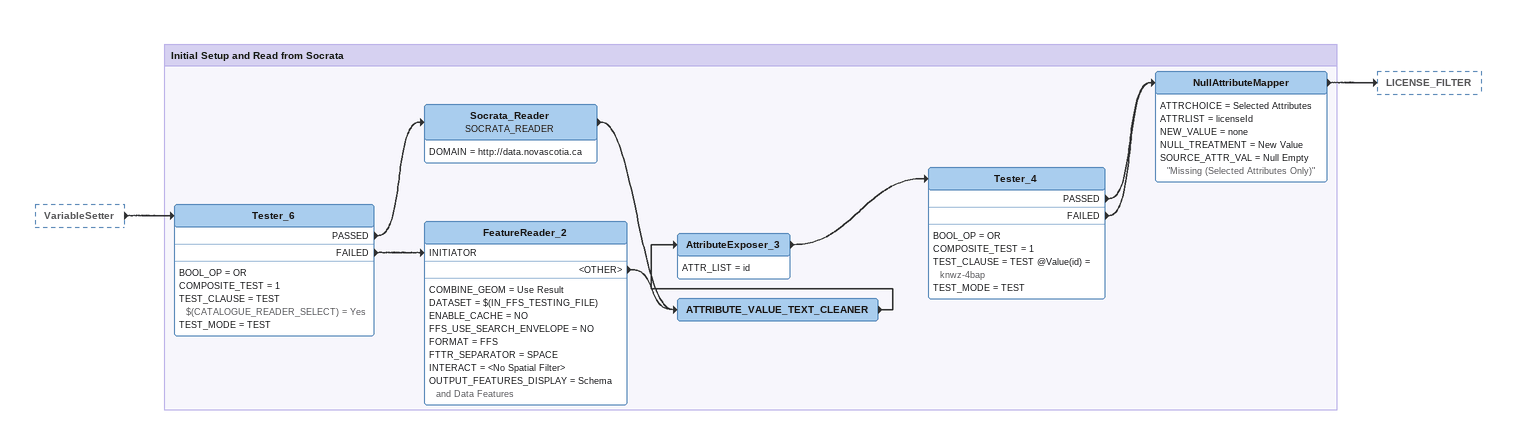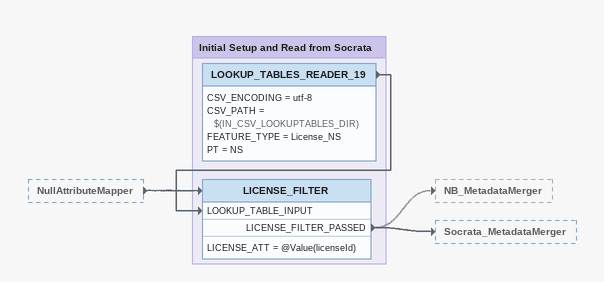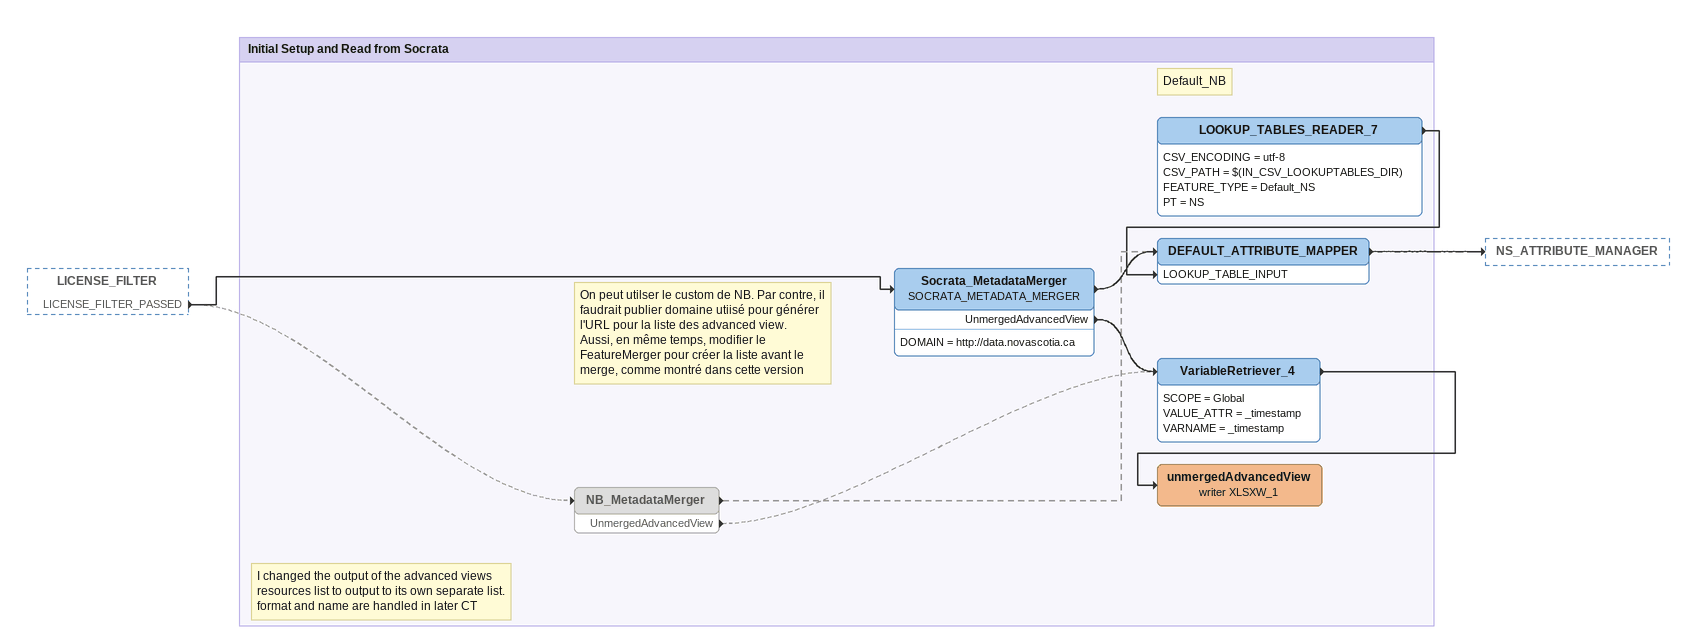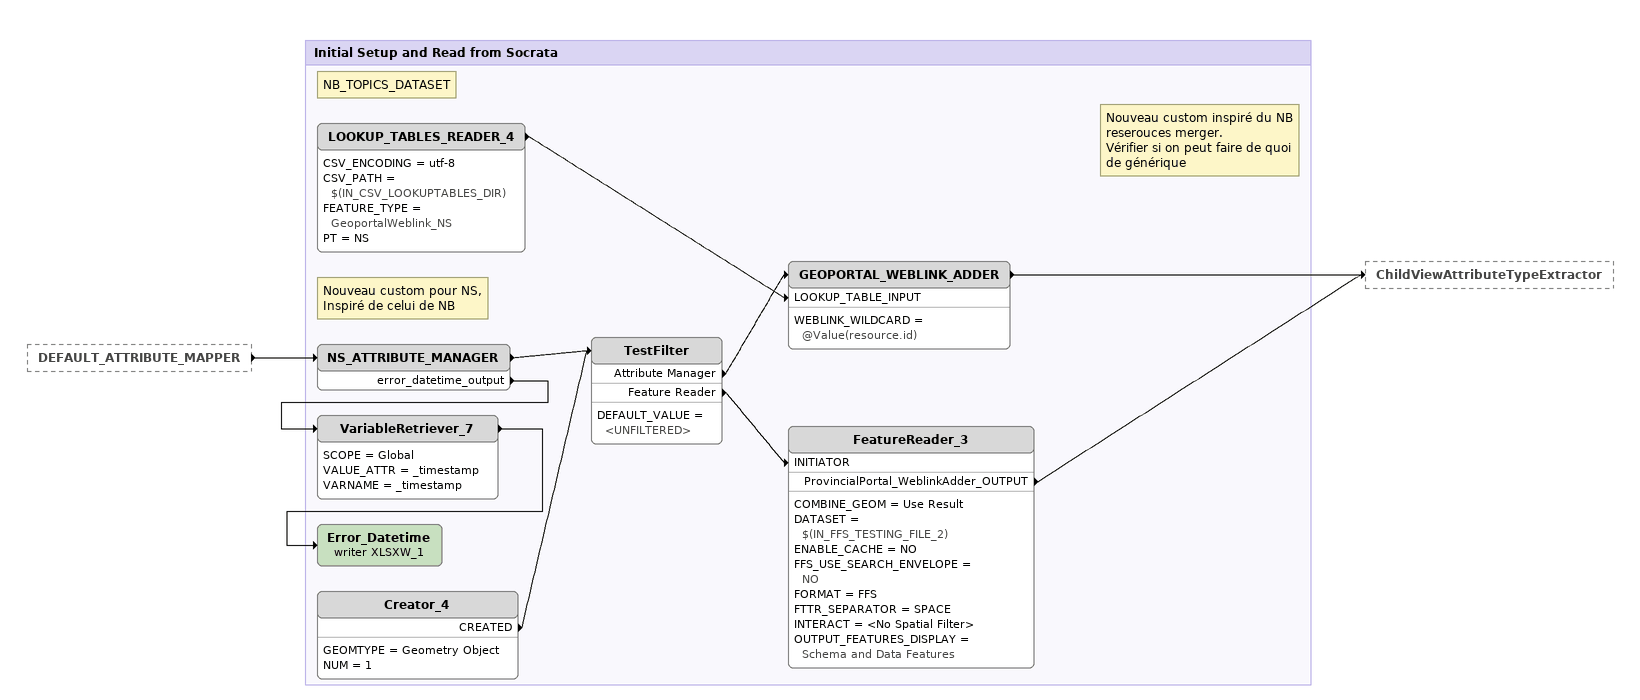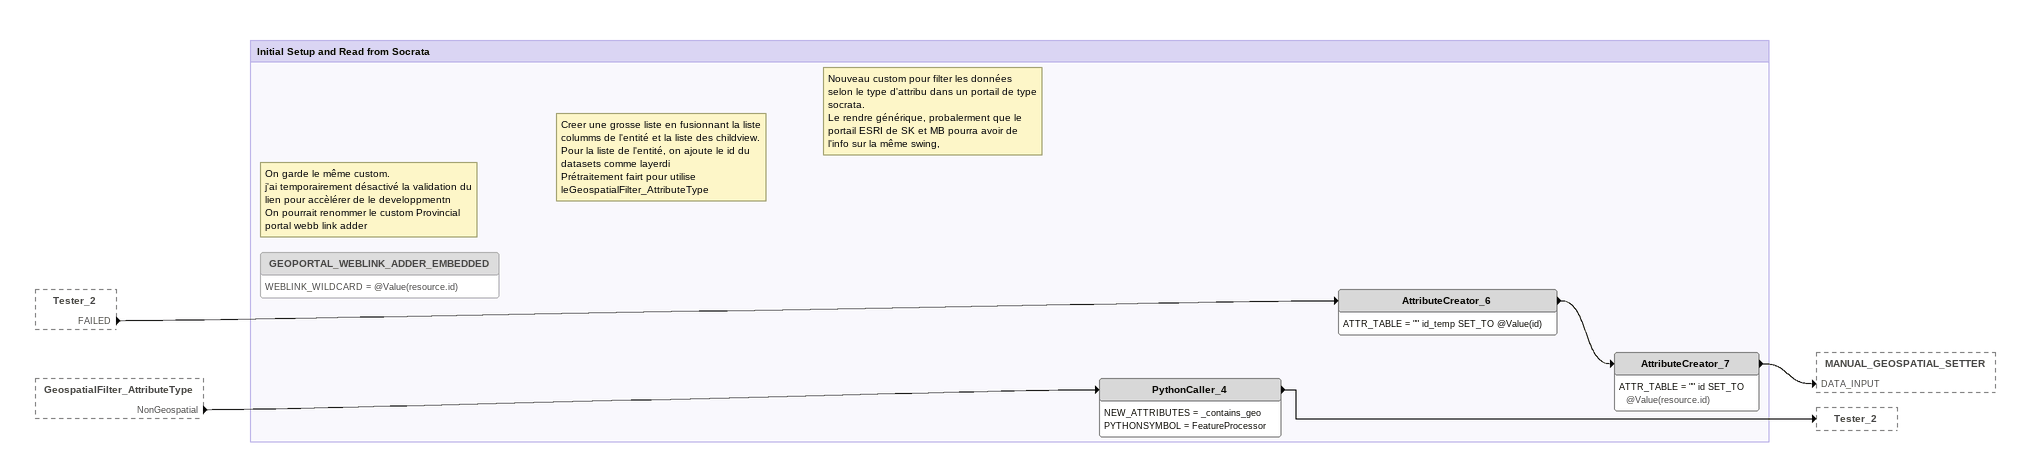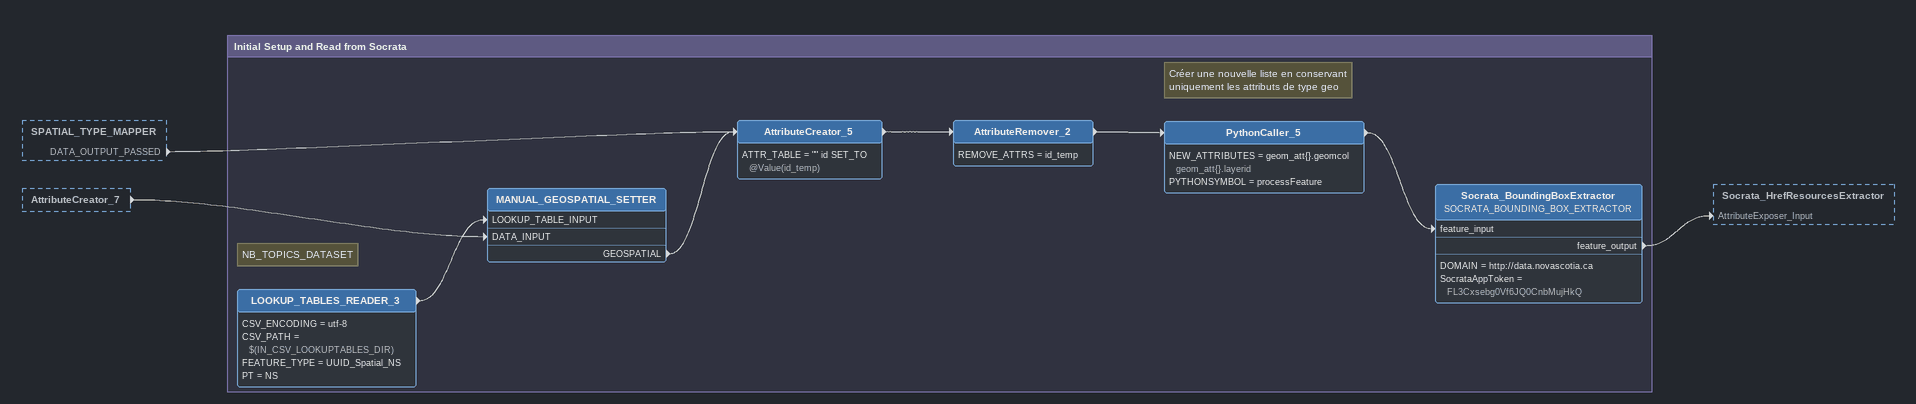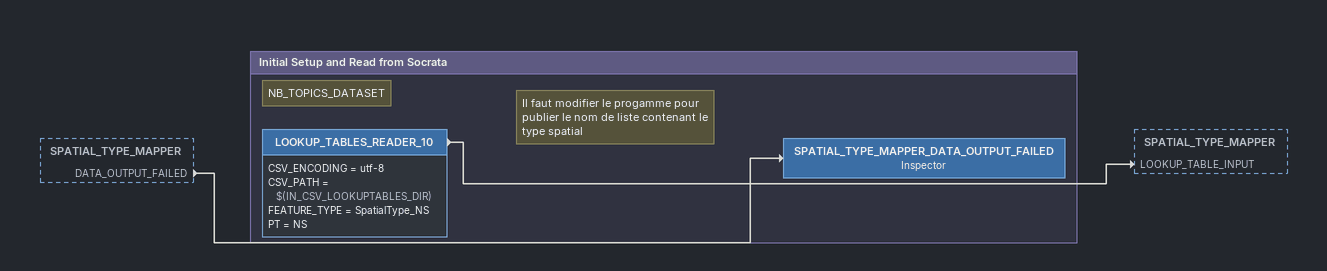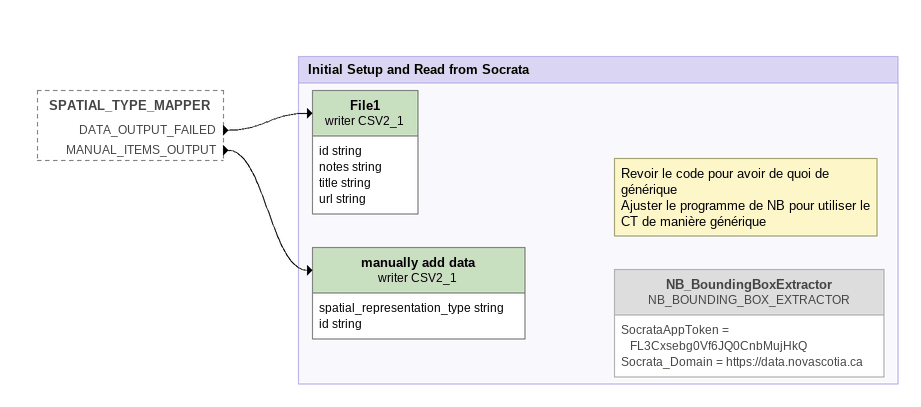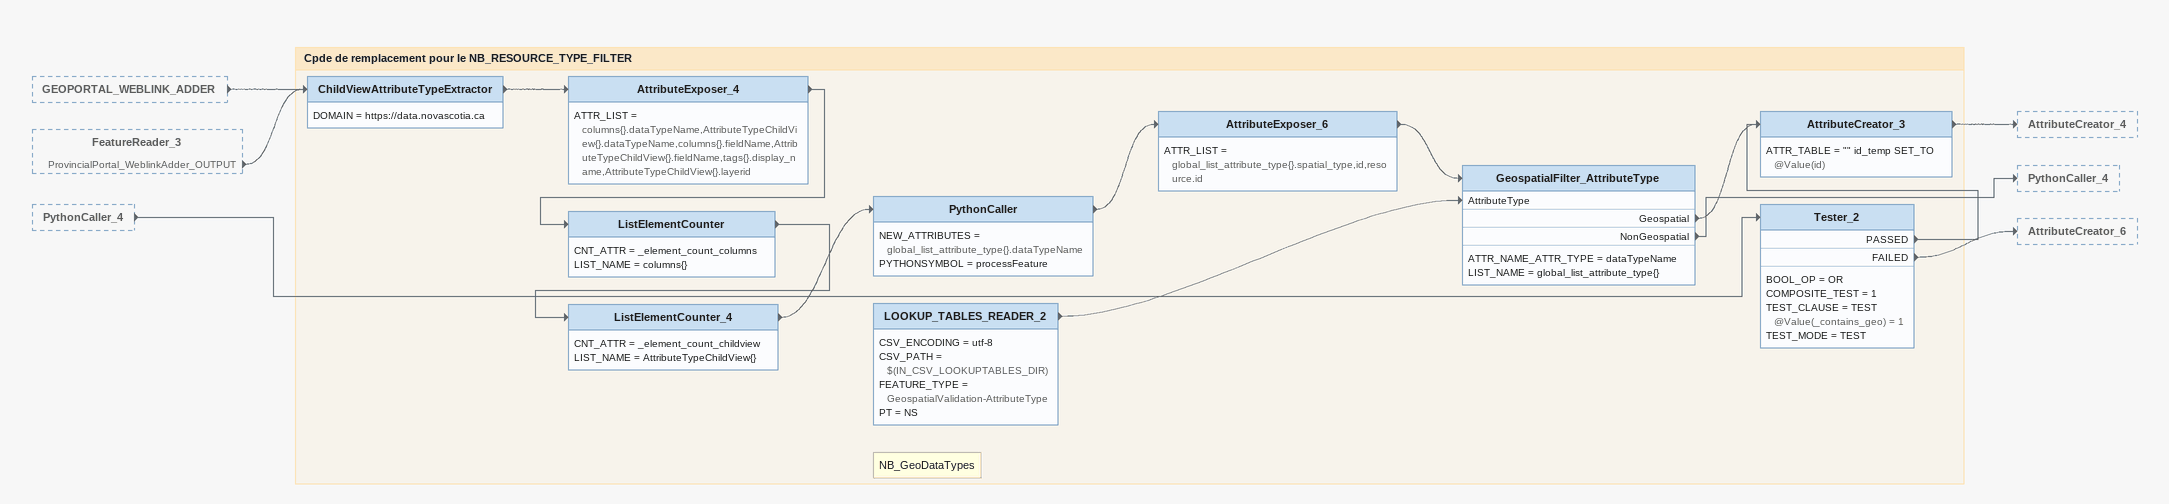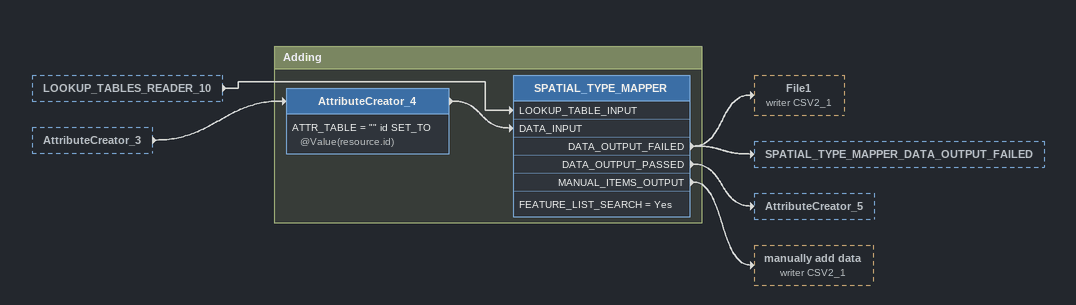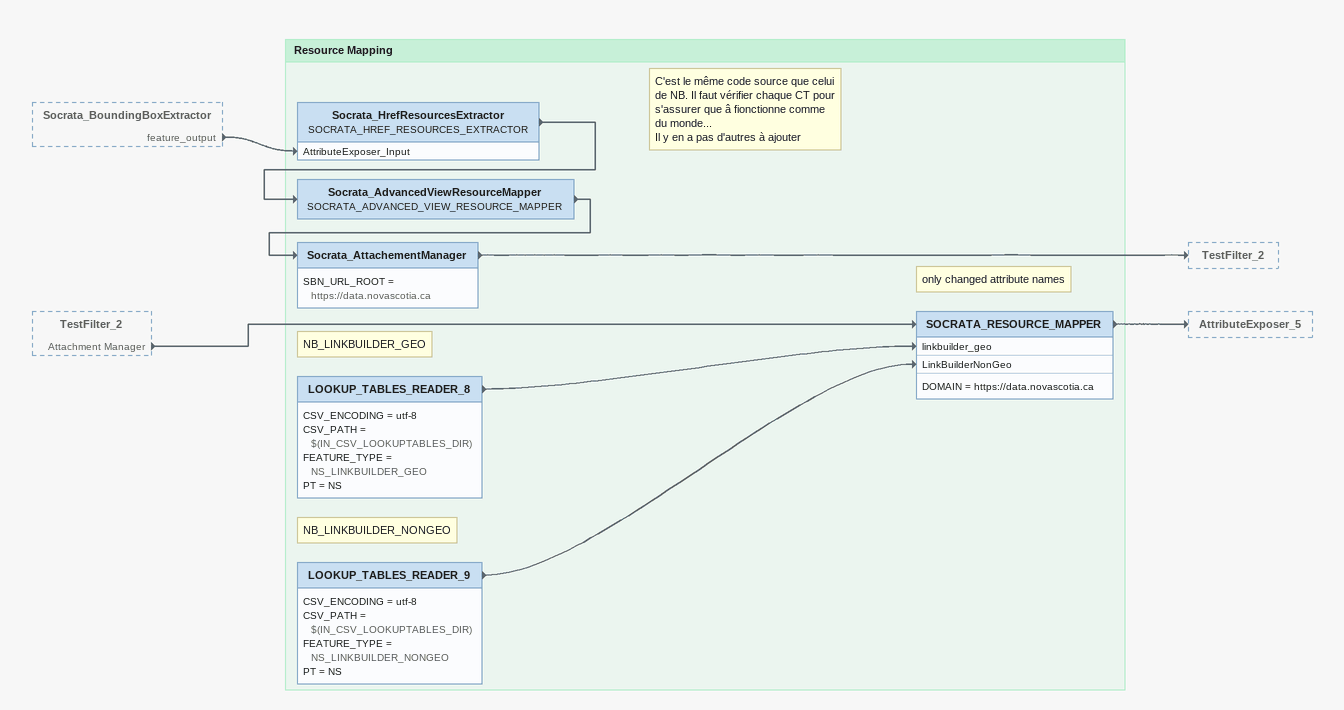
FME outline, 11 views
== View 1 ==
VariableSetter [outside]
    -> Tester_6

Bookmark: Initial Setup and Read from Socrata
Tester_6
    BOOL_OP = OR
    COMPOSITE_TEST = 1
    TEST_CLAUSE = TEST $(CATALOGUE_READER_SELECT) = Yes
    TEST_MODE = TEST
    PASSED -> Socrata_Reader
    FAILED -> FeatureReader_2 [INITIATOR]
Socrata_Reader: SOCRATA_READER
    DOMAIN = http://data.novascotia.ca
    -> ATTRIBUTE_VALUE_TEXT_CLEANER
FeatureReader_2
    COMBINE_GEOM = Use Result
    DATASET = $(IN_FFS_TESTING_FILE)
    ENABLE_CACHE = NO
    FFS_USE_SEARCH_ENVELOPE = NO
    FORMAT = FFS
    FTTR_SEPARATOR = SPACE
    INTERACT = <No Spatial Filter>
    OUTPUT_FEATURES_DISPLAY = Schema and Data Features
    <OTHER> -> ATTRIBUTE_VALUE_TEXT_CLEANER
ATTRIBUTE_VALUE_TEXT_CLEANER
    -> AttributeExposer_3
AttributeExposer_3
    ATTR_LIST = id
    -> Tester_4
Tester_4
    BOOL_OP = OR
    COMPOSITE_TEST = 1
    TEST_CLAUSE = TEST @Value(id) = knwz-4bap
    TEST_MODE = TEST
    PASSED -> NullAttributeMapper
    FAILED -> NullAttributeMapper
NullAttributeMapper
    ATTRCHOICE = Selected Attributes
    ATTRLIST = licenseId
    NEW_VALUE = none
    NULL_TREATMENT = New Value
    SOURCE_ATTR_VAL = Null Empty "Missing (Selected Attributes Only)"
    -> LICENSE_FILTER

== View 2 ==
NullAttributeMapper [outside]
    -> LICENSE_FILTER

Bookmark: Initial Setup and Read from Socrata
LOOKUP_TABLES_READER_19
    CSV_ENCODING = utf-8
    CSV_PATH = $(IN_CSV_LOOKUPTABLES_DIR)
    FEATURE_TYPE = License_NS
    PT = NS
    -> LICENSE_FILTER [LOOKUP_TABLE_INPUT]
LICENSE_FILTER
    LICENSE_ATT = @Value(licenseId)
    LICENSE_FILTER_PASSED -> NB_MetadataMerger [off]
    LICENSE_FILTER_PASSED -> Socrata_MetadataMerger

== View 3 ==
LICENSE_FILTER [outside]
    LICENSE_FILTER_PASSED -> NB_MetadataMerger [off]
    LICENSE_FILTER_PASSED -> Socrata_MetadataMerger

Bookmark: Initial Setup and Read from Socrata
Socrata_MetadataMerger: SOCRATA_METADATA_MERGER
    DOMAIN = http://data.novascotia.ca
    -> DEFAULT_ATTRIBUTE_MAPPER
    UnmergedAdvancedView -> VariableRetriever_4
Note: I changed the output of the advanced views resources list to output to its own separate list. format and name are handled in later CT
Note: On peut utilser le custom de NB. Par contre, il faudrait publier domaine utiisé pour générer l'URL pour la liste des advanced view. / Aussi, en même temps, modifier le FeatureMerger pour créer la liste avant le merge, comme montré dans cette version
NB_MetadataMerger [off]
    -> DEFAULT_ATTRIBUTE_MAPPER [off]
    UnmergedAdvancedView -> VariableRetriever_4 [off]
VariableRetriever_4
    SCOPE = Global
    VALUE_ATTR = _timestamp
    VARNAME = _timestamp
    -> unmergedAdvancedView (writer XLSXW_1)
unmergedAdvancedView (writer XLSXW_1)
Note: Default_NB
LOOKUP_TABLES_READER_7
    CSV_ENCODING = utf-8
    CSV_PATH = $(IN_CSV_LOOKUPTABLES_DIR)
    FEATURE_TYPE = Default_NS
    PT = NS
    -> DEFAULT_ATTRIBUTE_MAPPER [LOOKUP_TABLE_INPUT]
DEFAULT_ATTRIBUTE_MAPPER
    -> NS_ATTRIBUTE_MANAGER

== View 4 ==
DEFAULT_ATTRIBUTE_MAPPER [outside]
    -> NS_ATTRIBUTE_MANAGER

Bookmark: Initial Setup and Read from Socrata
Note: Nouveau custom pour NS, / Inspiré de celui de NB
NS_ATTRIBUTE_MANAGER
    -> TestFilter
    error_datetime_output -> VariableRetriever_7
VariableRetriever_7
    SCOPE = Global
    VALUE_ATTR = _timestamp
    VARNAME = _timestamp
    -> Error_Datetime (writer XLSXW_1)
Error_Datetime (writer XLSXW_1)
Note: NB_TOPICS_DATASET
LOOKUP_TABLES_READER_4
    CSV_ENCODING = utf-8
    CSV_PATH = $(IN_CSV_LOOKUPTABLES_DIR)
    FEATURE_TYPE = GeoportalWeblink_NS
    PT = NS
    -> GEOPORTAL_WEBLINK_ADDER [LOOKUP_TABLE_INPUT]
Creator_4
    GEOMTYPE = Geometry Object
    NUM = 1
    CREATED -> TestFilter
TestFilter
    DEFAULT_VALUE = <UNFILTERED>
    Attribute Manager -> GEOPORTAL_WEBLINK_ADDER
    Feature Reader -> FeatureReader_3 [INITIATOR]
Note: Nouveau custom inspiré du NB reserouces merger. / Vérifier si on peut faire de quoi de générique
GEOPORTAL_WEBLINK_ADDER
    WEBLINK_WILDCARD = @Value(resource.id)
    -> ChildViewAttributeTypeExtractor
FeatureReader_3
    COMBINE_GEOM = Use Result
    DATASET = $(IN_FFS_TESTING_FILE_2)
    ENABLE_CACHE = NO
    FFS_USE_SEARCH_ENVELOPE = NO
    FORMAT = FFS
    FTTR_SEPARATOR = SPACE
    INTERACT = <No Spatial Filter>
    OUTPUT_FEATURES_DISPLAY = Schema and Data Features
    ProvincialPortal_WeblinkAdder_OUTPUT -> ChildViewAttributeTypeExtractor

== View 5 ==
Tester_2 [outside]
    FAILED -> AttributeCreator_6
GeospatialFilter_AttributeType [outside]
    NonGeospatial -> PythonCaller_4

Bookmark: Initial Setup and Read from Socrata
Note: On garde le même custom. / j'ai temporairement désactivé la validation du lien pour accèlérer de le developpmentn / On pourrait renommer le custom Provincial portal webb link adder
GEOPORTAL_WEBLINK_ADDER_EMBEDDED [off]
    WEBLINK_WILDCARD = @Value(resource.id)
Note: Creer une grosse liste en fusionnant la liste columms de l'entité et la liste des childview. / Pour la liste de l'entité, on ajoute le id du datasets comme layerdi / Prétraitement fairt pour utilise leGeospatialFilter_AttributeType
PythonCaller_4
    NEW_ATTRIBUTES = _contains_geo
    PYTHONSYMBOL = FeatureProcessor
    -> Tester_2
Note: Nouveau custom pour filter les données selon le type d'attribu dans un portail de type socrata. / Le rendre générique, probalerment que le portail ESRI de SK et MB pourra avoir de l'info sur la même swing,
AttributeCreator_6
    ATTR_TABLE = "" id_temp SET_TO @Value(id)
    -> AttributeCreator_7
AttributeCreator_7
    ATTR_TABLE = "" id SET_TO @Value(resource.id)
    -> MANUAL_GEOSPATIAL_SETTER [DATA_INPUT]

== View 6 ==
SPATIAL_TYPE_MAPPER [outside]
    DATA_OUTPUT_PASSED -> AttributeCreator_5
AttributeCreator_7 [outside]
    -> MANUAL_GEOSPATIAL_SETTER [DATA_INPUT]

Bookmark: Initial Setup and Read from Socrata
Note: NB_TOPICS_DATASET
LOOKUP_TABLES_READER_3
    CSV_ENCODING = utf-8
    CSV_PATH = $(IN_CSV_LOOKUPTABLES_DIR)
    FEATURE_TYPE = UUID_Spatial_NS
    PT = NS
    -> MANUAL_GEOSPATIAL_SETTER [LOOKUP_TABLE_INPUT]
MANUAL_GEOSPATIAL_SETTER
    GEOSPATIAL -> AttributeCreator_5
AttributeCreator_5
    ATTR_TABLE = "" id SET_TO @Value(id_temp)
    -> AttributeRemover_2
AttributeRemover_2
    REMOVE_ATTRS = id_temp
    -> PythonCaller_5
Note: Créer une nouvelle liste en conservant uniquement les attributs de type geo
PythonCaller_5
    NEW_ATTRIBUTES = geom_att{}.geomcol geom_att{}.layerid
    PYTHONSYMBOL = processFeature
    -> Socrata_BoundingBoxExtractor [feature_input]
Socrata_BoundingBoxExtractor: SOCRATA_BOUNDING_BOX_EXTRACTOR
    DOMAIN = http://data.novascotia.ca
    SocrataAppToken = FL3Cxsebg0Vf6JQ0CnbMujHkQ
    feature_output -> Socrata_HrefResourcesExtractor [AttributeExposer_Input]

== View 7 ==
SPATIAL_TYPE_MAPPER [outside]
    DATA_OUTPUT_FAILED -> SPATIAL_TYPE_MAPPER_DATA_OUTPUT_FAILED

Bookmark: Initial Setup and Read from Socrata
Note: NB_TOPICS_DATASET
Note: Il faut modifier le progamme pour publier le nom de liste contenant le type spatial
LOOKUP_TABLES_READER_10
    CSV_ENCODING = utf-8
    CSV_PATH = $(IN_CSV_LOOKUPTABLES_DIR)
    FEATURE_TYPE = SpatialType_NS
    PT = NS
    -> SPATIAL_TYPE_MAPPER [LOOKUP_TABLE_INPUT]
SPATIAL_TYPE_MAPPER_DATA_OUTPUT_FAILED: Inspector

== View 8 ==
SPATIAL_TYPE_MAPPER [outside]
    DATA_OUTPUT_FAILED -> File1 (writer CSV2_1)
    MANUAL_ITEMS_OUTPUT -> manually add data (writer CSV2_1)

Bookmark: Initial Setup and Read from Socrata
File1 (writer CSV2_1)
    attributes: id string, notes string, title string, url string
manually add data (writer CSV2_1)
    attributes: spatial_representation_type string, id string
Note: Revoir le code pour avoir de quoi de générique / Ajuster le programme de NB pour utiliser le CT de manière générique
NB_BoundingBoxExtractor: NB_BOUNDING_BOX_EXTRACTOR [off]
    SocrataAppToken = FL3Cxsebg0Vf6JQ0CnbMujHkQ
    Socrata_Domain = https://data.novascotia.ca

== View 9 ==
GEOPORTAL_WEBLINK_ADDER [outside]
    -> ChildViewAttributeTypeExtractor
FeatureReader_3 [outside]
    ProvincialPortal_WeblinkAdder_OUTPUT -> ChildViewAttributeTypeExtractor
PythonCaller_4 [outside]
    -> Tester_2

Bookmark: Cpde de remplacement pour le NB_RESOURCE_TYPE_FILTER
ChildViewAttributeTypeExtractor
    DOMAIN = https://data.novascotia.ca
    -> AttributeExposer_4
AttributeExposer_4
    ATTR_LIST = columns{}.dataTypeName,AttributeTypeChildView{}.dataTypeName,columns{}.fieldName,AttributeTypeChildView{}.fieldName,tags{}.display_name,AttributeTypeChildView{}.layerid
    -> ListElementCounter
ListElementCounter
    CNT_ATTR = _element_count_columns
    LIST_NAME = columns{}
    -> ListElementCounter_4
ListElementCounter_4
    CNT_ATTR = _element_count_childview
    LIST_NAME = AttributeTypeChildView{}
    -> PythonCaller
PythonCaller
    NEW_ATTRIBUTES = global_list_attribute_type{}.dataTypeName
    PYTHONSYMBOL = processFeature
    -> AttributeExposer_6
AttributeExposer_6
    ATTR_LIST = global_list_attribute_type{}.spatial_type,id,resource.id
    -> GeospatialFilter_AttributeType
Note: NB_GeoDataTypes
LOOKUP_TABLES_READER_2
    CSV_ENCODING = utf-8
    CSV_PATH = $(IN_CSV_LOOKUPTABLES_DIR)
    FEATURE_TYPE = GeospatialValidation-AttributeType
    PT = NS
    -> GeospatialFilter_AttributeType [AttributeType]
GeospatialFilter_AttributeType
    ATTR_NAME_ATTR_TYPE = dataTypeName
    LIST_NAME = global_list_attribute_type{}
    Geospatial -> AttributeCreator_3
    NonGeospatial -> PythonCaller_4
Tester_2
    BOOL_OP = OR
    COMPOSITE_TEST = 1
    TEST_CLAUSE = TEST @Value(_contains_geo) = 1
    TEST_MODE = TEST
    PASSED -> AttributeCreator_3
    FAILED -> AttributeCreator_6
AttributeCreator_3
    ATTR_TABLE = "" id_temp SET_TO @Value(id)
    -> AttributeCreator_4

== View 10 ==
LOOKUP_TABLES_READER_10 [outside]
    -> SPATIAL_TYPE_MAPPER [LOOKUP_TABLE_INPUT]
AttributeCreator_3 [outside]
    -> AttributeCreator_4

Bookmark: Adding
AttributeCreator_4
    ATTR_TABLE = "" id SET_TO @Value(resource.id)
    -> SPATIAL_TYPE_MAPPER [DATA_INPUT]
SPATIAL_TYPE_MAPPER
    FEATURE_LIST_SEARCH = Yes
    DATA_OUTPUT_FAILED -> File1 (writer CSV2_1)
    DATA_OUTPUT_FAILED -> SPATIAL_TYPE_MAPPER_DATA_OUTPUT_FAILED
    DATA_OUTPUT_PASSED -> AttributeCreator_5
    MANUAL_ITEMS_OUTPUT -> manually add data (writer CSV2_1)

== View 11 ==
Socrata_BoundingBoxExtractor [outside]
    feature_output -> Socrata_HrefResourcesExtractor [AttributeExposer_Input]
TestFilter_2 [outside]
    Attachment Manager -> SOCRATA_RESOURCE_MAPPER

Bookmark: Resource Mapping
Note: C'est le même code source que celui de NB. Il faut vérifier chaque CT pour s'assurer que â fionctionne comme du monde... / Il y en a pas d'autres à ajouter
Socrata_HrefResourcesExtractor: SOCRATA_HREF_RESOURCES_EXTRACTOR
    -> Socrata_AdvancedViewResourceMapper
Socrata_AdvancedViewResourceMapper: SOCRATA_ADVANCED_VIEW_RESOURCE_MAPPER
    -> Socrata_AttachementManager
Socrata_AttachementManager
    SBN_URL_ROOT = https://data.novascotia.ca
    -> TestFilter_2
Note: NB_LINKBUILDER_GEO
LOOKUP_TABLES_READER_8
    CSV_ENCODING = utf-8
    CSV_PATH = $(IN_CSV_LOOKUPTABLES_DIR)
    FEATURE_TYPE = NS_LINKBUILDER_GEO
    PT = NS
    -> SOCRATA_RESOURCE_MAPPER [linkbuilder_geo]
Note: NB_LINKBUILDER_NONGEO
LOOKUP_TABLES_READER_9
    CSV_ENCODING = utf-8
    CSV_PATH = $(IN_CSV_LOOKUPTABLES_DIR)
    FEATURE_TYPE = NS_LINKBUILDER_NONGEO
    PT = NS
    -> SOCRATA_RESOURCE_MAPPER [LinkBuilderNonGeo]
Note: only changed attribute names
SOCRATA_RESOURCE_MAPPER
    DOMAIN = https://data.novascotia.ca
    -> AttributeExposer_5
